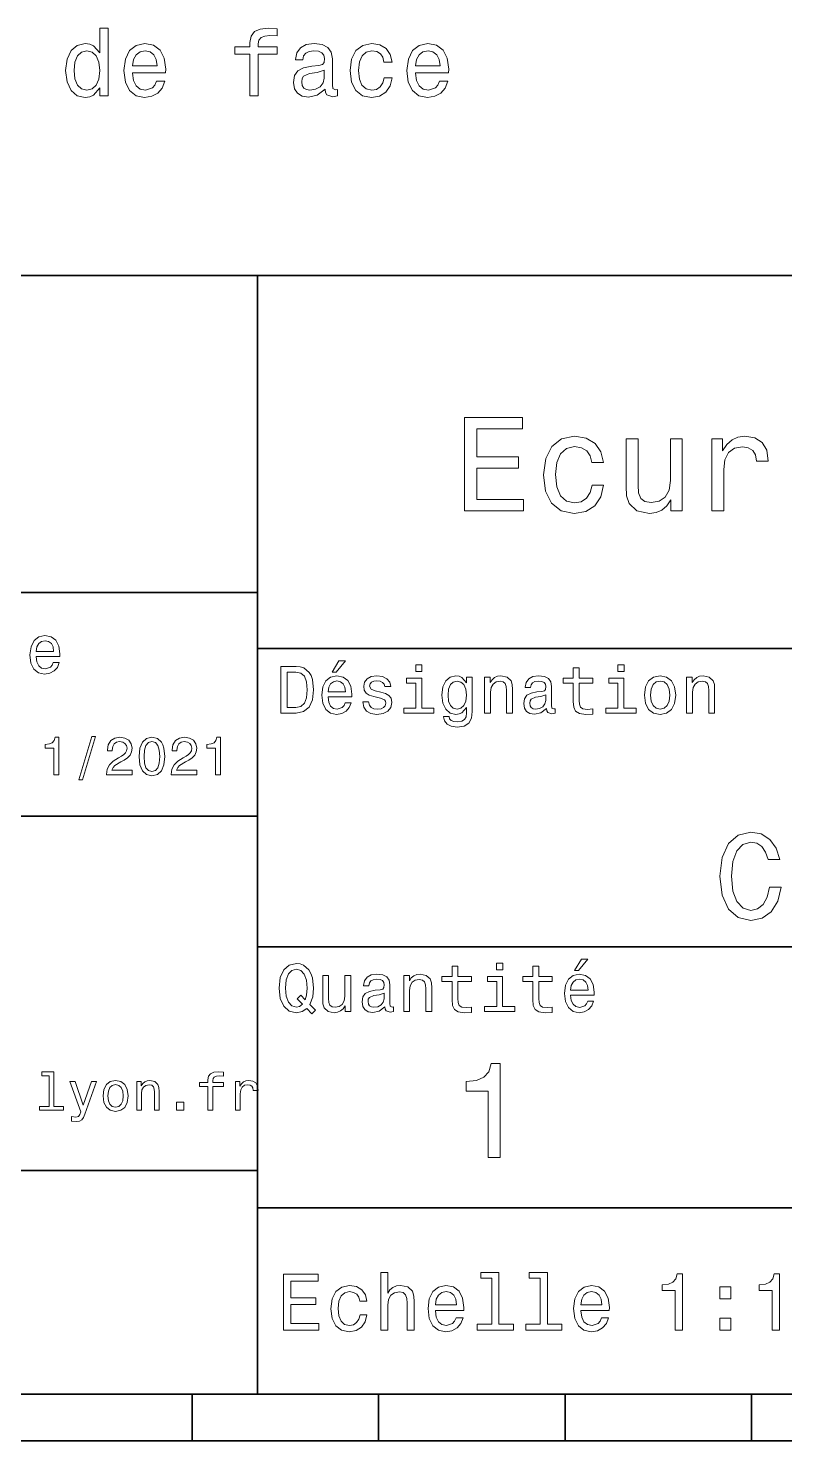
# Model space of a CAD drawing. Extents: x 0 to 297, y 0 to 210.
# Drawn here: x 149.7 to 190.3, y 7.5 to 83.3 of the extents above; entities that cross this region are included whole.
import ezdxf

# ---------------------------------------------------------------- set-up
doc = ezdxf.new("R2010")
doc.units = 0

msp = doc.modelspace()

# ---------------------------------------------------------------- linework, layer by layer
at = {"color": 7, "lineweight": 35}
for p, q in [((97, 70), (287, 70)), ((162, 10), (162, 70)), ((97, 53), (162, 53)), ((162, 50), (287, 50)), ((97, 41), (162, 41)), ((162, 34), (287, 34)), ((97, 22), (162, 22)), ((162, 20), (287, 20)), ((10, 10), (287, 10)), ((97, 10), (287, 10)), ((98.5, 7.5), (198.5, 7.5))]:
    msp.add_line(p, q, dxfattribs=at)
at = {"color": 7, "lineweight": 35, "ltscale": 0.0625}
for p, q in [((158.5, 10), (158.5, 7.5)), ((168.5, 10), (168.5, 7.5)), ((178.5, 10), (178.5, 7.5)), ((188.5, 10), (188.5, 7.5))]:
    msp.add_line(p, q, dxfattribs=at)
at = {"color": 7, "lineweight": 13}
for points in [[(153.53685, 80.065987), (153.53685, 79.6474), (153.980652, 79.6474), (153.980652, 83.26844), (153.541885, 83.26844), (153.541885, 81.94207), (153.203995, 82.325356), (152.997223, 82.41613), (152.760193, 82.451431), (152.331512, 82.350571), (151.998657, 82.068146), (151.781799, 81.614258), (151.706161, 81.004028), (151.781799, 80.393799), (151.998657, 79.93486), (152.331512, 79.6474), (152.760193, 79.551582), (152.997223, 79.586884), (153.20903, 79.677658)], [(161.595917, 81.886597), (161.595917, 79.6474), (162.039734, 79.6474), (162.039734, 81.886597), (163.04837, 81.886597), (163.04837, 82.264832), (162.039734, 82.264832), (162.039734, 82.431259), (162.075027, 82.632988), (162.191025, 82.769157), (162.387711, 82.849846), (162.670135, 82.880112), (163.04837, 82.85994), (163.04837, 83.243225), (162.569275, 83.26844), (162.135559, 83.223045), (161.832962, 83.086884), (161.651398, 82.849846), (161.595917, 82.511955), (161.595917, 82.264832), (160.783966, 82.264832), (160.783966, 81.886597)], [(152.835831, 82.053017), (153.128342, 81.982414), (153.35025, 81.785728), (153.481369, 81.457916), (153.531799, 81.004028), (153.481369, 80.545097), (153.35025, 80.217285), (153.128342, 80.015556), (152.835831, 79.949997), (152.558456, 80.015556), (152.346649, 80.217285), (152.205429, 80.55014), (152.160049, 81.004028), (152.205429, 81.452873), (152.346649, 81.780685), (152.558456, 81.982414)], [(155.296936, 80.872902), (157.072144, 80.872902), (157.077194, 81.079674), (156.996506, 81.659645), (156.774597, 82.093369), (156.42157, 82.355614), (155.952545, 82.451431), (155.493622, 82.350571), (155.140594, 82.068146), (154.913651, 81.609215), (154.832962, 81.004028), (154.9086, 80.383713), (155.135544, 79.929817), (155.483536, 79.6474), (155.937424, 79.551582), (156.330795, 79.617142), (156.653564, 79.788612), (156.890594, 80.060944), (157.026764, 80.424057), (156.587997, 80.424057), (156.497223, 80.222328), (156.366089, 80.07103), (155.992905, 79.949997), (155.705429, 80.00547), (155.488571, 80.181984), (155.347366, 80.469444), (155.296936, 80.857773)], [(155.296936, 81.246101), (155.352402, 81.594086), (155.488571, 81.851288), (155.695343, 82.007629), (155.967682, 82.063103), (156.23497, 82.007629), (156.441742, 81.851288), (156.567825, 81.594086), (156.61322, 81.246101)], [(165.625458, 80.000427), (165.625458, 79.985298), (165.650681, 79.813828), (165.726334, 79.692787), (166.044052, 79.59697), (166.291168, 79.637314), (166.291168, 79.980255), (166.185257, 79.965126), (166.044052, 80.030685), (166.018829, 80.232414), (166.018829, 81.63443), (165.958313, 81.9925), (165.781799, 82.244659), (165.474167, 82.395958), (165.040451, 82.451431), (164.616821, 82.390915), (164.304138, 82.219444), (164.107452, 81.952156), (164.041885, 81.599129), (164.041885, 81.568871), (164.440308, 81.568871), (164.475601, 81.780685), (164.586563, 81.931984), (164.768112, 82.022758), (165.025314, 82.05806), (165.27243, 82.032845), (165.448944, 81.957199), (165.554855, 81.826073), (165.590164, 81.644516), (165.569992, 81.432701), (165.489288, 81.326797), (165.287567, 81.27636), (164.909332, 81.236015), (164.475601, 81.145241), (164.167969, 80.983856), (163.98642, 80.731697), (163.930939, 80.358498), (163.981369, 80.025642), (164.137711, 79.778526), (164.389877, 79.622185), (164.737854, 79.566711), (165.206879, 79.672615)], [(168.777481, 81.457916), (169.216248, 81.457916), (169.125458, 81.861374), (168.9086, 82.1791), (168.570709, 82.375786), (168.131943, 82.451431), (167.647797, 82.350571), (167.279633, 82.068146), (167.047653, 81.609215), (166.966965, 80.993942), (167.042603, 80.383713), (167.269562, 79.929817), (167.627625, 79.6474), (168.116821, 79.551582), (168.550537, 79.627228), (168.888428, 79.839043), (169.120422, 80.171898), (169.221283, 80.6157), (168.797653, 80.6157), (168.722, 80.333282), (168.580795, 80.12146), (168.379059, 79.990341), (168.131943, 79.949997), (167.82431, 80.015556), (167.602402, 80.217285), (167.466248, 80.545097), (167.420853, 81.009071), (167.466248, 81.462959), (167.607452, 81.790771), (167.834396, 81.9925), (168.131943, 82.063103), (168.394196, 82.017715), (168.590881, 81.901726), (168.722, 81.710083)], [(170.477051, 80.872902), (172.252258, 80.872902), (172.257309, 81.079674), (172.176605, 81.659645), (171.954712, 82.093369), (171.601685, 82.355614), (171.13266, 82.451431), (170.673737, 82.350571), (170.320709, 82.068146), (170.093765, 81.609215), (170.013062, 81.004028), (170.088715, 80.383713), (170.315659, 79.929817), (170.663651, 79.6474), (171.117538, 79.551582), (171.51091, 79.617142), (171.833679, 79.788612), (172.070709, 80.060944), (172.206879, 80.424057), (171.768112, 80.424057), (171.677338, 80.222328), (171.546204, 80.07103), (171.173004, 79.949997), (170.885544, 80.00547), (170.668686, 80.181984), (170.527481, 80.469444), (170.477051, 80.857773)], [(170.477051, 81.246101), (170.532516, 81.594086), (170.668686, 81.851288), (170.875458, 82.007629), (171.147797, 82.063103), (171.415085, 82.007629), (171.621857, 81.851288), (171.74794, 81.594086), (171.793335, 81.246101)], [(165.575027, 80.595528), (165.514511, 80.333282), (165.353134, 80.131546), (165.111053, 80.000427), (164.813507, 79.95504), (164.621857, 79.980255), (164.485687, 80.060944), (164.399963, 80.202156), (164.374741, 80.398842), (164.394913, 80.575356), (164.475601, 80.701431), (164.79837, 80.842644), (165.206879, 80.90316), (165.575027, 81.0242)], [(173.109512, 57.381123), (176.279541, 57.381123), (176.279541, 57.986309), (173.772339, 57.986309), (173.772339, 59.679394), (176.005768, 59.679394), (176.005768, 60.277374), (173.772339, 60.277374), (173.772339, 61.775936), (176.221893, 61.775936), (176.221893, 62.381123), (173.109512, 62.381123)], [(179.932281, 59.967579), (180.559082, 59.967579), (180.429398, 60.543945), (180.119598, 60.997837), (179.636887, 61.278816), (179.010086, 61.386887), (178.318436, 61.242794), (177.792511, 60.839336), (177.46109, 60.183716), (177.345825, 59.304752), (177.453888, 58.432995), (177.778091, 57.78458), (178.289627, 57.381123), (178.988464, 57.244236), (179.608063, 57.352303), (180.090775, 57.6549), (180.42218, 58.130402), (180.566284, 58.764408), (179.96109, 58.764408), (179.853027, 58.36095), (179.651291, 58.058357), (179.363113, 57.871037), (179.010086, 57.8134), (178.570602, 57.907059), (178.253601, 58.195244), (178.059082, 58.663544), (177.994232, 59.326366), (178.059082, 59.974781), (178.260803, 60.443081), (178.585007, 60.731266), (179.010086, 60.83213), (179.38472, 60.767288), (179.66571, 60.601585), (179.853027, 60.327808)], [(186.380402, 57.381123), (187.014404, 57.381123), (187.014404, 59.592937), (187.079254, 60.12608), (187.273773, 60.507923), (187.590775, 60.738472), (188.015854, 60.817722), (188.332855, 60.767288), (188.570602, 60.623199), (188.714691, 60.378242), (188.765121, 60.046829), (189.406342, 60.046829), (189.319885, 60.630402), (189.082123, 61.048271), (188.685883, 61.30043), (188.145538, 61.386887), (187.778091, 61.32925), (187.46109, 61.185158), (187.180115, 60.940201), (186.956772, 60.608788), (186.956772, 61.25), (186.380402, 61.25)], [(184.788177, 61.25), (184.154175, 61.25), (184.154175, 59.016571), (184.082123, 58.497837), (183.873199, 58.123196), (183.548996, 57.892651), (183.123917, 57.820602), (182.785294, 57.878242), (182.569168, 58.051151), (182.446686, 58.346542), (182.417862, 58.764408), (182.417862, 61.25), (181.783859, 61.25), (181.783859, 58.706772), (181.805481, 58.195244), (181.942368, 57.770172), (182.360229, 57.381123), (183.030258, 57.244236), (183.390488, 57.294666), (183.700287, 57.424351), (183.966858, 57.647694), (184.182999, 57.971901), (184.182999, 57.381123), (184.788177, 57.381123)], [(150.121765, 49.565922), (151.389771, 49.565922), (151.393372, 49.713619), (151.335739, 50.127884), (151.177231, 50.437683), (150.925079, 50.625), (150.590057, 50.693443), (150.262253, 50.621399), (150.010086, 50.41967), (149.847977, 50.091862), (149.790344, 49.659584), (149.844376, 49.216499), (150.006485, 48.892292), (150.255051, 48.690563), (150.579254, 48.62212), (150.860229, 48.668949), (151.090775, 48.791428), (151.260086, 48.98595), (151.357346, 49.245319), (151.043945, 49.245319), (150.979111, 49.101227), (150.885452, 48.993156), (150.618881, 48.9067), (150.413544, 48.946327), (150.258652, 49.072407), (150.157776, 49.27774), (150.121765, 49.555115)], [(150.121765, 49.832493), (150.161377, 50.081055), (150.258652, 50.264771), (150.406342, 50.376442), (150.600861, 50.416069), (150.791794, 50.376442), (150.939484, 50.264771), (151.029541, 50.081055), (151.061966, 49.832493)], [(166.004318, 48.728386), (166.216858, 48.728386), (166.717575, 49.340778), (166.364548, 49.340778)], [(164.080688, 49.030979), (163.248566, 49.030979), (163.248566, 46.530979), (164.080688, 46.530979), (164.473343, 46.610229), (164.765137, 46.851585), (164.945251, 47.244236), (165.010086, 47.780979), (164.952454, 48.328529), (164.880402, 48.544666), (164.779541, 48.717579), (164.487747, 48.951729), (164.296829, 49.009365)], [(164.055481, 48.731987), (164.329254, 48.677952), (164.516571, 48.512245), (164.628235, 48.216858), (164.664261, 47.780979), (164.624634, 47.359509), (164.51297, 47.064121), (164.322052, 46.887608), (164.055481, 46.829971), (163.583572, 46.829971), (163.583572, 48.731987)], [(165.784576, 47.406338), (167.052597, 47.406338), (167.056198, 47.554035), (166.998566, 47.9683), (166.840057, 48.278099), (166.587891, 48.465416), (166.252884, 48.533859), (165.925079, 48.461815), (165.672913, 48.260086), (165.510803, 47.932278), (165.453171, 47.5), (165.507202, 47.056915), (165.669312, 46.732708), (165.917862, 46.530979), (166.242081, 46.462536), (166.523056, 46.509365), (166.753601, 46.631844), (166.922913, 46.826366), (167.020172, 47.085735), (166.706772, 47.085735), (166.641937, 46.941643), (166.548264, 46.833572), (166.281708, 46.747116), (166.07637, 46.786743), (165.921463, 46.912823), (165.820602, 47.118156), (165.784576, 47.395531)], [(168.623199, 47.658501), (168.317001, 47.730545), (168.090057, 47.8134), (168.014404, 47.982708), (168.036026, 48.101585), (168.111664, 48.188038), (168.234146, 48.242073), (168.41066, 48.263687), (168.579971, 48.242073), (168.713257, 48.177231), (168.799713, 48.079971), (168.835739, 47.950287), (169.145538, 47.950287), (169.145538, 47.957493), (169.091492, 48.191643), (168.943802, 48.375359), (168.713257, 48.490635), (168.41066, 48.533859), (168.104462, 48.490635), (167.881119, 48.371758), (167.740631, 48.195244), (167.697403, 47.971901), (167.729828, 47.755764), (167.830688, 47.604465), (167.996399, 47.496399), (168.237747, 47.42075), (168.590775, 47.334293), (168.806915, 47.244236), (168.864548, 47.172188), (168.886169, 47.064121), (168.853745, 46.930836), (168.767288, 46.829971), (168.626801, 46.765129), (168.439484, 46.743515), (168.241348, 46.765129), (168.09726, 46.840778), (168, 46.963257), (167.960373, 47.132565), (167.654175, 47.132565), (167.704605, 46.844379), (167.85231, 46.635445), (168.086456, 46.509365), (168.41066, 46.462536), (168.749283, 46.509365), (168.997833, 46.635445), (169.149139, 46.837173), (169.203171, 47.100143), (169.163544, 47.327087), (169.05188, 47.481987), (168.868149, 47.582851)], [(170.824203, 49.117435), (170.489197, 49.117435), (170.489197, 48.757202), (170.824203, 48.757202)], [(173.518738, 46.617435), (173.518738, 48.465416), (173.216141, 48.465416), (173.216141, 48.152016), (172.967575, 48.4366), (172.816284, 48.508644), (172.646973, 48.533859), (172.340775, 48.461815), (172.103027, 48.260086), (171.94812, 47.935879), (171.894089, 47.5), (171.94812, 47.060516), (172.103027, 46.736309), (172.340775, 46.530979), (172.646973, 46.462536), (172.819885, 46.487751), (172.963974, 46.552593), (173.216141, 46.826366), (173.216141, 46.552593), (173.187317, 46.336456), (173.108063, 46.181557), (172.956772, 46.091499), (172.729828, 46.059078), (172.531708, 46.080692), (172.391205, 46.134727), (172.30835, 46.228386), (172.283142, 46.354465), (171.976944, 46.354465), (171.976944, 46.340057), (172.023773, 46.109509), (172.167862, 45.9366), (172.398407, 45.824928), (172.711823, 45.785301), (173.086456, 45.839336), (173.335022, 45.990635), (173.47551, 46.253601)], [(174.181549, 46.530979), (174.498566, 46.530979), (174.498566, 47.647694), (174.530975, 47.903458), (174.635452, 48.090778), (174.797546, 48.206051), (175.013687, 48.249279), (175.1866, 48.213257), (175.294662, 48.115993), (175.348709, 47.953888), (175.366714, 47.737751), (175.366714, 46.530979), (175.683716, 46.530979), (175.683716, 47.802593), (175.669312, 48.058357), (175.604462, 48.270893), (175.391937, 48.465416), (175.060516, 48.533859), (174.876801, 48.508644), (174.721909, 48.440201), (174.588623, 48.324928), (174.484146, 48.170029), (174.484146, 48.465416), (174.181549, 48.465416)], [(177.499283, 46.783142), (177.499283, 46.772335), (177.517288, 46.649857), (177.57132, 46.5634), (177.798264, 46.494957), (177.974777, 46.523773), (177.974777, 46.76873), (177.899139, 46.757923), (177.798264, 46.804756), (177.780258, 46.948845), (177.780258, 47.950287), (177.73703, 48.206051), (177.610947, 48.386166), (177.391205, 48.494236), (177.081406, 48.533859), (176.778824, 48.490635), (176.555481, 48.368156), (176.414978, 48.177231), (176.368149, 47.925072), (176.368149, 47.903458), (176.65274, 47.903458), (176.677948, 48.054756), (176.757202, 48.162823), (176.886887, 48.227665), (177.070602, 48.25288), (177.247116, 48.234871), (177.373199, 48.180836), (177.448853, 48.087173), (177.47406, 47.957493), (177.459656, 47.806194), (177.402023, 47.730545), (177.257919, 47.694523), (176.987747, 47.665707), (176.677948, 47.600864), (176.458206, 47.485592), (176.328537, 47.305473), (176.28891, 47.038906), (176.324921, 46.801151), (176.4366, 46.624638), (176.616714, 46.512966), (176.86528, 46.473343), (177.200287, 46.548992)], [(178.943802, 48.130402), (178.943802, 47.161381), (178.965424, 46.84798), (179.066284, 46.631844), (179.268005, 46.505764), (179.610229, 46.462536), (179.984863, 46.480545), (179.984863, 46.754322), (179.71109, 46.732708), (179.46254, 46.761528), (179.329254, 46.851585), (179.271606, 47.00288), (179.260803, 47.215416), (179.260803, 48.130402), (179.984863, 48.130402), (179.984863, 48.400574), (179.260803, 48.400574), (179.260803, 48.966137), (178.943802, 48.966137), (178.943802, 48.400574), (178.396255, 48.400574), (178.396255, 48.130402)], [(181.667145, 49.117435), (181.332138, 49.117435), (181.332138, 48.757202), (181.667145, 48.757202)], [(182.762253, 47.496399), (182.819885, 47.056915), (182.985596, 46.732708), (183.248566, 46.530979), (183.601593, 46.462536), (183.951004, 46.530979), (184.213974, 46.729107), (184.379684, 47.053314), (184.440918, 47.496399), (184.379684, 47.935879), (184.213974, 48.263687), (183.951004, 48.461815), (183.601593, 48.533859), (183.248566, 48.461815), (182.985596, 48.260086), (182.819885, 47.935879)], [(185.024506, 46.530979), (185.341492, 46.530979), (185.341492, 47.647694), (185.373917, 47.903458), (185.478394, 48.090778), (185.640488, 48.206051), (185.856628, 48.249279), (186.029541, 48.213257), (186.137604, 48.115993), (186.19165, 47.953888), (186.209656, 47.737751), (186.209656, 46.530979), (186.526657, 46.530979), (186.526657, 47.802593), (186.512253, 48.058357), (186.447403, 48.270893), (186.234879, 48.465416), (185.903458, 48.533859), (185.719742, 48.508644), (185.56485, 48.440201), (185.431564, 48.324928), (185.327087, 48.170029), (185.327087, 48.465416), (185.024506, 48.465416)], [(165.784576, 47.672909), (165.824203, 47.921471), (165.921463, 48.105186), (166.069168, 48.216858), (166.263687, 48.256485), (166.454605, 48.216858), (166.60231, 48.105186), (166.692368, 47.921471), (166.724777, 47.672909)], [(170.8134, 46.79755), (170.8134, 48.400574), (169.999283, 48.400574), (169.999283, 48.130402), (170.496399, 48.130402), (170.496399, 46.79755), (169.847977, 46.79755), (169.847977, 46.530979), (171.469025, 46.530979), (171.469025, 46.79755)], [(172.221909, 47.5), (172.254318, 47.820606), (172.351593, 48.058357), (172.502884, 48.198845), (172.704605, 48.249279), (172.917145, 48.198845), (173.075653, 48.058357), (173.172913, 47.820606), (173.208939, 47.5), (173.172913, 47.172188), (173.075653, 46.938038), (172.917145, 46.793949), (172.704605, 46.747116), (172.502884, 46.793949), (172.351593, 46.938038), (172.254318, 47.175793)], [(181.656342, 46.79755), (181.656342, 48.400574), (180.842224, 48.400574), (180.842224, 48.130402), (181.33934, 48.130402), (181.33934, 46.79755), (180.690918, 46.79755), (180.690918, 46.530979), (182.311966, 46.530979), (182.311966, 46.79755)], [(183.086456, 47.5), (183.118881, 47.824207), (183.219742, 48.058357), (183.381851, 48.20245), (183.601593, 48.25288), (183.817719, 48.20245), (183.979828, 48.061958), (184.080688, 47.824207), (184.116714, 47.5), (184.080688, 47.172188), (183.979828, 46.934437), (183.817719, 46.790344), (183.601593, 46.743515), (183.381851, 46.790344), (183.219742, 46.934437), (183.118881, 47.172188)], [(177.463257, 47.208214), (177.420029, 47.020893), (177.304749, 46.876801), (177.131851, 46.783142), (176.919312, 46.750721), (176.782425, 46.76873), (176.68515, 46.826366), (176.623917, 46.927231), (176.605911, 47.067722), (176.620316, 47.193802), (176.677948, 47.283859), (176.908508, 47.384727), (177.200287, 47.427952), (177.463257, 47.514408)], [(151.080688, 43.224785), (151.342941, 43.224785), (151.342941, 45.239193), (151.146973, 45.239193), (151.095108, 45.0634), (150.991364, 44.945248), (150.832855, 44.876083), (150.613831, 44.853027), (150.613831, 44.648415), (151.080688, 44.648415)], [(152.417877, 42.956772), (152.616714, 42.956772), (153.314133, 45.279541), (153.112396, 45.279541)], [(153.899139, 43.224785), (155.273773, 43.224785), (155.273773, 43.472622), (154.187317, 43.472622), (154.247849, 43.60807), (154.351593, 43.720463), (154.671478, 43.925072), (154.841507, 44.011528), (155.031708, 44.135448), (155.167145, 44.279541), (155.244965, 44.44957), (155.273773, 44.642651), (155.224792, 44.884727), (155.08934, 45.074928), (154.881851, 45.195965), (154.613831, 45.239193), (154.337173, 45.190201), (154.126801, 45.054756), (153.991364, 44.838619), (153.945251, 44.553314), (153.945251, 44.51297), (154.207504, 44.51297), (154.207504, 44.536022), (154.233429, 44.731991), (154.311249, 44.876083), (154.435165, 44.9683), (154.599426, 45), (154.766571, 44.971184), (154.890488, 44.899136), (154.971191, 44.786743), (155, 44.645535), (154.979828, 44.51297), (154.925079, 44.400578), (154.832855, 44.302593), (154.706055, 44.216141), (154.536026, 44.12392), (154.253601, 43.945248), (154.054764, 43.755043), (153.9366, 43.524498), (153.899139, 43.233429)], [(155.642654, 44.201729), (155.685883, 43.749279), (155.821335, 43.426514), (156.037476, 43.230549), (156.337173, 43.167149), (156.634003, 43.230549), (156.850143, 43.426514), (156.982712, 43.749279), (157.028824, 44.201729), (156.982712, 44.651299), (156.927963, 44.829971), (156.850143, 44.976948), (156.634003, 45.172913), (156.337173, 45.239193), (156.037476, 45.172913), (155.821335, 44.974064), (155.685883, 44.651299)], [(155.919312, 44.201729), (155.942368, 44.550434), (156.01442, 44.801155), (156.144104, 44.948128), (156.337173, 45), (156.527374, 44.948128), (156.657059, 44.801155), (156.729111, 44.550434), (156.752167, 44.201729), (156.729111, 43.850143), (156.657059, 43.599426), (156.527374, 43.45245), (156.337173, 43.403458), (156.144104, 43.45245), (156.01442, 43.599426), (155.942368, 43.850143)], [(157.368881, 43.224785), (158.743515, 43.224785), (158.743515, 43.472622), (157.657059, 43.472622), (157.71759, 43.60807), (157.821335, 43.720463), (158.14122, 43.925072), (158.311249, 44.011528), (158.50145, 44.135448), (158.636887, 44.279541), (158.714706, 44.44957), (158.743515, 44.642651), (158.694534, 44.884727), (158.559082, 45.074928), (158.351593, 45.195965), (158.083572, 45.239193), (157.806915, 45.190201), (157.596542, 45.054756), (157.461105, 44.838619), (157.414993, 44.553314), (157.414993, 44.51297), (157.677231, 44.51297), (157.677231, 44.536022), (157.703171, 44.731991), (157.780991, 44.876083), (157.904907, 44.9683), (158.069168, 45), (158.236313, 44.971184), (158.360229, 44.899136), (158.440918, 44.786743), (158.469742, 44.645535), (158.44957, 44.51297), (158.394821, 44.400578), (158.302597, 44.302593), (158.175797, 44.216141), (158.005768, 44.12392), (157.723343, 43.945248), (157.524506, 43.755043), (157.406342, 43.524498), (157.368881, 43.233429)], [(159.755051, 43.224785), (160.017288, 43.224785), (160.017288, 45.239193), (159.821335, 45.239193), (159.769455, 45.0634), (159.66571, 44.945248), (159.507202, 44.876083), (159.288193, 44.853027), (159.288193, 44.648415), (159.755051, 44.648415)], [(189.46759, 37.203171), (189.337906, 36.658501), (189.123932, 36.269451), (188.825653, 36.029537), (188.47551, 35.951729), (188.054047, 36.068443), (187.723343, 36.418587), (187.502884, 36.989193), (187.431564, 37.780258), (187.502884, 38.564842), (187.716858, 39.14193), (188.047562, 39.492073), (188.47551, 39.615273), (188.786743, 39.55043), (189.052597, 39.368874), (189.260086, 39.077087), (189.40274, 38.675072), (190.018738, 38.675072), (189.824219, 39.291065), (189.48703, 39.757923), (189.026657, 40.049709), (188.47551, 40.153458), (187.788193, 39.991352), (187.26297, 39.537464), (186.925797, 38.791786), (186.809082, 37.780258), (186.925797, 36.76873), (187.26297, 36.023052), (187.788193, 35.562679), (188.47551, 35.407059), (189.078537, 35.530258), (189.56485, 35.873917), (189.908508, 36.438038), (190.090057, 37.203171)], [(179.015854, 32.728386), (179.228394, 32.728386), (179.729111, 33.340778), (179.376083, 33.340778)], [(164.642654, 30.685879), (164.916428, 30.401297), (165.107346, 30.592218), (164.811966, 30.894812), (164.963257, 31.305475), (165.010086, 31.780979), (164.941635, 32.339336), (164.862396, 32.56628), (164.757919, 32.753601), (164.46254, 33.009365), (164.282425, 33.074207), (164.08429, 33.099422), (163.702454, 33.009365), (163.41066, 32.757202), (163.223343, 32.342937), (163.158508, 31.780979), (163.223343, 31.219019), (163.407059, 30.804754), (163.698853, 30.54899), (164.08429, 30.462536), (164.39769, 30.520172)], [(164.41571, 30.916426), (164.260803, 30.801151), (164.08429, 30.765129), (163.850143, 30.829971), (163.666428, 31.024494), (163.543945, 31.341497), (163.504318, 31.780979), (163.543945, 32.216858), (163.662827, 32.537464), (163.846542, 32.731987), (164.08429, 32.80043), (164.318451, 32.731987), (164.502167, 32.533859), (164.621033, 32.213257), (164.664261, 31.780979), (164.631851, 31.40634), (164.5634, 31.150576), (164.329254, 31.395533), (164.13472, 31.211815)], [(172.438034, 32.130402), (172.438034, 31.161383), (172.459656, 30.847982), (172.560516, 30.631844), (172.762253, 30.505762), (173.104462, 30.462536), (173.479111, 30.480547), (173.479111, 30.754322), (173.205338, 30.732708), (172.956772, 30.761526), (172.823486, 30.851583), (172.765854, 31.002882), (172.755035, 31.215418), (172.755035, 32.130402), (173.479111, 32.130402), (173.479111, 32.400574), (172.755035, 32.400574), (172.755035, 32.966137), (172.438034, 32.966137), (172.438034, 32.400574), (171.890488, 32.400574), (171.890488, 32.130402)], [(175.161377, 33.117435), (174.82637, 33.117435), (174.82637, 32.757202), (175.161377, 32.757202)], [(176.775223, 32.130402), (176.775223, 31.161383), (176.796829, 30.847982), (176.89769, 30.631844), (177.099426, 30.505762), (177.44165, 30.462536), (177.816284, 30.480547), (177.816284, 30.754322), (177.542511, 30.732708), (177.293945, 30.761526), (177.16066, 30.851583), (177.103027, 31.002882), (177.092224, 31.215418), (177.092224, 32.130402), (177.816284, 32.130402), (177.816284, 32.400574), (177.092224, 32.400574), (177.092224, 32.966137), (176.775223, 32.966137), (176.775223, 32.400574), (176.227661, 32.400574), (176.227661, 32.130402)], [(166.998566, 32.465416), (166.681549, 32.465416), (166.681549, 31.348703), (166.645538, 31.089336), (166.541061, 30.902016), (166.378967, 30.786743), (166.166428, 30.750719), (165.997116, 30.779539), (165.889053, 30.865993), (165.827805, 31.013687), (165.8134, 31.222622), (165.8134, 32.465416), (165.496399, 32.465416), (165.496399, 31.193804), (165.507202, 30.93804), (165.575653, 30.725504), (165.784576, 30.530979), (166.119598, 30.462536), (166.299713, 30.487751), (166.454605, 30.552593), (166.587891, 30.664265), (166.695969, 30.826368), (166.695969, 30.530979), (166.998566, 30.530979)], [(168.824921, 30.78314), (168.824921, 30.772333), (168.842941, 30.649855), (168.896973, 30.5634), (169.123917, 30.494957), (169.30043, 30.523775), (169.30043, 30.768732), (169.224777, 30.757925), (169.123917, 30.804754), (169.105911, 30.948847), (169.105911, 31.950287), (169.062683, 32.206051), (168.9366, 32.386166), (168.716858, 32.494236), (168.407059, 32.533859), (168.104462, 32.490635), (167.881119, 32.368156), (167.740631, 32.177231), (167.693802, 31.925072), (167.693802, 31.903458), (167.978394, 31.903458), (168.003601, 32.054756), (168.082855, 32.162823), (168.21254, 32.227665), (168.396255, 32.25288), (168.572769, 32.234871), (168.698853, 32.180836), (168.77449, 32.087173), (168.799713, 31.957493), (168.785309, 31.806194), (168.727661, 31.730547), (168.583572, 31.694523), (168.3134, 31.665705), (168.003601, 31.600864), (167.783859, 31.48559), (167.654175, 31.305475), (167.614548, 31.038904), (167.650574, 30.801151), (167.762253, 30.62464), (167.942368, 30.512968), (168.190918, 30.473343), (168.52594, 30.54899)], [(169.844376, 30.530979), (170.161377, 30.530979), (170.161377, 31.647694), (170.193802, 31.903458), (170.298279, 32.090778), (170.460373, 32.206051), (170.676514, 32.249279), (170.849426, 32.213257), (170.957489, 32.115993), (171.011536, 31.95389), (171.029541, 31.737751), (171.029541, 30.530979), (171.346542, 30.530979), (171.346542, 31.802593), (171.332138, 32.058357), (171.267288, 32.270893), (171.054749, 32.465416), (170.723343, 32.533859), (170.539627, 32.508644), (170.38472, 32.440201), (170.251434, 32.324928), (170.146973, 32.170029), (170.146973, 32.465416), (169.844376, 32.465416)], [(175.150574, 30.79755), (175.150574, 32.400574), (174.336456, 32.400574), (174.336456, 32.130402), (174.833572, 32.130402), (174.833572, 30.79755), (174.185165, 30.79755), (174.185165, 30.530979), (175.806198, 30.530979), (175.806198, 30.79755)], [(178.796112, 31.40634), (180.064117, 31.40634), (180.067719, 31.554033), (180.010086, 31.9683), (179.851593, 32.278099), (179.599426, 32.465416), (179.264404, 32.533859), (178.9366, 32.461815), (178.684433, 32.260086), (178.522339, 31.932276), (178.464691, 31.5), (178.518738, 31.056915), (178.680832, 30.732708), (178.929398, 30.530979), (179.253601, 30.462536), (179.534576, 30.509365), (179.765137, 30.631844), (179.934433, 30.826368), (180.031708, 31.085733), (179.718292, 31.085733), (179.653458, 30.941643), (179.559799, 30.833572), (179.293228, 30.747118), (179.087891, 30.786743), (178.932999, 30.912823), (178.832138, 31.118155), (178.796112, 31.395533)], [(178.796112, 31.672911), (178.835739, 31.921469), (178.932999, 32.105186), (179.080688, 32.216858), (179.275208, 32.256485), (179.466141, 32.216858), (179.613831, 32.105186), (179.703888, 31.921469), (179.736313, 31.672911)], [(168.78891, 31.208212), (168.745682, 31.020893), (168.630402, 30.876801), (168.457489, 30.78314), (168.244965, 30.750719), (168.108063, 30.768732), (168.010803, 30.826368), (167.94957, 30.927233), (167.931549, 31.067722), (167.945969, 31.193804), (168.003601, 31.283861), (168.234146, 31.384726), (168.52594, 31.427954), (168.78891, 31.514408)], [(150.821335, 27.080692), (150.821335, 25.438042), (150.299713, 25.438042), (150.299713, 25.224785), (151.593674, 25.224785), (151.593674, 25.438042), (151.074936, 25.438042), (151.074936, 27.293949), (150.423645, 27.293949), (150.423645, 27.080692)], [(159.342957, 26.504324), (159.342957, 25.224785), (159.596558, 25.224785), (159.596558, 26.504324), (160.172928, 26.504324), (160.172928, 26.720463), (159.596558, 26.720463), (159.596558, 26.815563), (159.61673, 26.930836), (159.683014, 27.008646), (159.79541, 27.054756), (159.956787, 27.072046), (160.172928, 27.06052), (160.172928, 27.279539), (159.899139, 27.293949), (159.651306, 27.268013), (159.478394, 27.190203), (159.374649, 27.054756), (159.342957, 26.861671), (159.342957, 26.720463), (158.878967, 26.720463), (158.878967, 26.504324)], [(174.370316, 22.700289), (175.025925, 22.700289), (175.025925, 27.736313), (174.536011, 27.736313), (174.406326, 27.296831), (174.146973, 27.001442), (173.750717, 26.828531), (173.203171, 26.770893), (173.203171, 26.259367), (174.370316, 26.259367)], [(153.092224, 26.772335), (152.648422, 25.49856), (152.213272, 26.772335), (151.936615, 26.772335), (152.524506, 25.13833), (152.472626, 24.994238), (152.391937, 24.896255), (152.2565, 24.864553), (152.023071, 24.893373), (152.023071, 24.648417), (152.268021, 24.62536), (152.443817, 24.648417), (152.567734, 24.720463), (152.657074, 24.844381), (152.734879, 25.025938), (153.363129, 26.772335)], [(153.711823, 25.99712), (153.757935, 25.645535), (153.890503, 25.386168), (154.100876, 25.224785), (154.383301, 25.170031), (154.662842, 25.224785), (154.873215, 25.383286), (155.005768, 25.642653), (155.054764, 25.99712), (155.005768, 26.348703), (154.873215, 26.610952), (154.662842, 26.769453), (154.383301, 26.827091), (154.100876, 26.769453), (153.890503, 26.60807), (153.757935, 26.348703)], [(153.971191, 26), (153.997131, 26.259367), (154.07782, 26.446688), (154.207504, 26.56196), (154.383301, 26.602306), (154.556213, 26.56196), (154.685883, 26.449568), (154.766586, 26.259367), (154.795395, 26), (154.766586, 25.737753), (154.685883, 25.547552), (154.556213, 25.432278), (154.383301, 25.394814), (154.207504, 25.432278), (154.07782, 25.547552), (153.997131, 25.737753)], [(155.521622, 25.224785), (155.775223, 25.224785), (155.775223, 26.118156), (155.801163, 26.322767), (155.884735, 26.472624), (156.01442, 26.564842), (156.187332, 26.599424), (156.325653, 26.570606), (156.412109, 26.492796), (156.455353, 26.363113), (156.469757, 26.190203), (156.469757, 25.224785), (156.723358, 25.224785), (156.723358, 26.242077), (156.711823, 26.446688), (156.659958, 26.616716), (156.489929, 26.772335), (156.224792, 26.827091), (156.07782, 26.806917), (155.953903, 26.752163), (155.847275, 26.659943), (155.763702, 26.536024), (155.763702, 26.772335), (155.521622, 26.772335)], [(160.821335, 25.224785), (161.074951, 25.224785), (161.074951, 26.10951), (161.100876, 26.322767), (161.17868, 26.475506), (161.305481, 26.567724), (161.475525, 26.599424), (161.602325, 26.579252), (161.697418, 26.521614), (161.755066, 26.423632), (161.775238, 26.291067), (162.031708, 26.291067), (161.997131, 26.524496), (161.902039, 26.691643), (161.74353, 26.792507), (161.52739, 26.827091), (161.380417, 26.804035), (161.253616, 26.746399), (161.14122, 26.648417), (161.05188, 26.515852), (161.05188, 26.772335), (160.821335, 26.772335)], [(157.65419, 25.224785), (158.05188, 25.224785), (158.05188, 25.654181), (157.65419, 25.654181)], [(163.393372, 13.428675), (165.295395, 13.428675), (165.295395, 13.791787), (163.791061, 13.791787), (163.791061, 14.807637), (165.131119, 14.807637), (165.131119, 15.166427), (163.791061, 15.166427), (163.791061, 16.065563), (165.260803, 16.065563), (165.260803, 16.428675), (163.393372, 16.428675)], [(168.610947, 13.428675), (168.991348, 13.428675), (168.991348, 14.768732), (169.030258, 15.075649), (169.155624, 15.300432), (169.350143, 15.438761), (169.609512, 15.490635), (169.817001, 15.447407), (169.946686, 15.330692), (170.011536, 15.136168), (170.033142, 14.876801), (170.033142, 13.428675), (170.413544, 13.428675), (170.413544, 14.954612), (170.396255, 15.261528), (170.318451, 15.516571), (170.0634, 15.75), (169.66571, 15.832133), (169.44957, 15.801874), (169.263687, 15.719741), (169.108063, 15.590058), (168.991348, 15.412825), (168.991348, 16.532421), (168.610947, 16.532421)], [(174.572052, 16.212536), (174.572052, 13.748559), (173.789627, 13.748559), (173.789627, 13.428675), (175.730545, 13.428675), (175.730545, 13.748559), (174.952454, 13.748559), (174.952454, 16.532421), (173.97551, 16.532421), (173.97551, 16.212536)], [(177.174347, 16.212536), (177.174347, 13.748559), (176.391937, 13.748559), (176.391937, 13.428675), (178.332855, 13.428675), (178.332855, 13.748559), (177.554749, 13.748559), (177.554749, 16.532421), (176.577805, 16.532421), (176.577805, 16.212536)], [(184.416412, 13.428675), (184.809784, 13.428675), (184.809784, 16.450289), (184.515839, 16.450289), (184.438034, 16.1866), (184.28241, 16.009367), (184.044662, 15.905621), (183.716125, 15.871038), (183.716125, 15.564121), (184.416412, 15.564121)], [(189.621033, 13.428675), (190.014404, 13.428675), (190.014404, 16.450289), (189.720459, 16.450289), (189.642639, 16.1866), (189.48703, 16.009367), (189.249268, 15.905621), (188.920746, 15.871038), (188.920746, 15.564121), (189.621033, 15.564121)], [(167.48703, 14.980548), (167.863113, 14.980548), (167.785309, 15.326369), (167.599426, 15.598703), (167.309799, 15.767292), (166.933716, 15.832133), (166.518738, 15.745678), (166.203171, 15.503603), (166.004318, 15.110231), (165.935165, 14.582853), (166, 14.059798), (166.194519, 13.67075), (166.501434, 13.428675), (166.920746, 13.346542), (167.292511, 13.411384), (167.582138, 13.592939), (167.780975, 13.878242), (167.867432, 14.258646), (167.504318, 14.258646), (167.439484, 14.016571), (167.318451, 13.835014), (167.145538, 13.722623), (166.933716, 13.688041), (166.670029, 13.744237), (166.479828, 13.917148), (166.363113, 14.198127), (166.324203, 14.595821), (166.363113, 14.984871), (166.484146, 15.26585), (166.67868, 15.438761), (166.933716, 15.49928), (167.158508, 15.460375), (167.327087, 15.360951), (167.439484, 15.196686)], [(171.546112, 14.479107), (173.067719, 14.479107), (173.072052, 14.656341), (173.002884, 15.153459), (172.812683, 15.525217), (172.510086, 15.75), (172.108063, 15.832133), (171.714691, 15.745678), (171.412109, 15.503603), (171.217575, 15.110231), (171.148422, 14.591499), (171.213257, 14.059798), (171.407776, 13.67075), (171.706055, 13.428675), (172.095108, 13.346542), (172.432281, 13.402739), (172.708939, 13.549712), (172.912109, 13.783141), (173.028824, 14.09438), (172.65274, 14.09438), (172.574936, 13.92147), (172.46254, 13.791787), (172.142654, 13.688041), (171.896255, 13.735591), (171.710373, 13.886888), (171.58934, 14.133286), (171.546112, 14.466139)], [(171.546112, 14.798992), (171.593658, 15.097262), (171.710373, 15.317724), (171.887604, 15.45173), (172.121033, 15.49928), (172.350143, 15.45173), (172.527374, 15.317724), (172.635452, 15.097262), (172.674347, 14.798992)], [(179.353027, 14.479107), (180.874634, 14.479107), (180.878967, 14.656341), (180.809799, 15.153459), (180.619598, 15.525217), (180.317001, 15.75), (179.914978, 15.832133), (179.521606, 15.745678), (179.219025, 15.503603), (179.02449, 15.110231), (178.955338, 14.591499), (179.020172, 14.059798), (179.214691, 13.67075), (179.51297, 13.428675), (179.902023, 13.346542), (180.239197, 13.402739), (180.515854, 13.549712), (180.719025, 13.783141), (180.835739, 14.09438), (180.459656, 14.09438), (180.381851, 13.92147), (180.269455, 13.791787), (179.94957, 13.688041), (179.703171, 13.735591), (179.517288, 13.886888), (179.396255, 14.133286), (179.353027, 14.466139)], [(179.353027, 14.798992), (179.400574, 15.097262), (179.517288, 15.317724), (179.694519, 15.45173), (179.927948, 15.49928), (180.157059, 15.45173), (180.33429, 15.317724), (180.442368, 15.097262), (180.481262, 14.798992)], [(186.798264, 15.105908), (187.394806, 15.105908), (187.394806, 15.75), (186.798264, 15.75)], [(186.798264, 13.428675), (187.394806, 13.428675), (187.394806, 14.072767), (186.798264, 14.072767)]]:
    msp.add_lwpolyline(points, close=True, dxfattribs=at)

doc.saveas('drawing.dxf')
